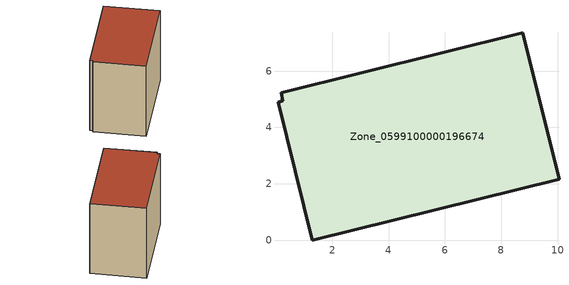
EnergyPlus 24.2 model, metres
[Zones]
Zone_0599100000196674
 floor ground (C_G): 0.25,4.94 0.19,5.23 8.76,7.36 10.05,2.17 1.29,0 0.07,4.89 z0
 wall outside (C_F): 1.29,0 10.05,2.17 8.76,7.36 0.19,5.23 0.25,4.94 0.07,4.89 1.29,0 z0:7.91
 roof outside (C_R): 0.25,4.94 0.07,4.89 1.29,0 10.05,2.17 8.76,7.36 0.19,5.23 z7.91
[BUILDING]
Pand.0599100000196674: North Axis=0; Terrain=City; Loads Convergence Tolerance Value=0.04; Temperature Convergence Tolerance Value=0.4; Solar Distribution=FullExterior; Maximum Number of Warmup Days=25; Minimum Number of Warmup Days=1
[Site:Location]
Rotterdam.The.Hague.AP_ZH_NLD Design_Conditions: Latitude=51.96; Longitude=4.45; Time Zone=1; Elevation=-4.5
[SITE:GROUNDTEMPERATURE:BUILDINGSURFACE]
18, 18, 18, 18, 18, 18, 18, 18, 18, 18, 18, 18
[MATERIAL] Thermal Absorptance=0.9; Solar Absorptance=0.7; Visible Absorptance=0.7
Name | Roughness | Thickness | Conductivity | Density | Specific Heat
G.TC.1975-1991 | MediumSmooth | 0.15 | 0.288461 | 540 | 1210
F.TC.1975-1991 | Rough | 0.3 | 0.230769 | 1920 | 840
R.TC.1975-1991 | MediumRough | 0.2 | 0.153846 | 1500 | 1000
[CONSTRUCTION]
C_G: G.TC.1975-1991
C_F: F.TC.1975-1991
C_R: R.TC.1975-1991
[ZONE]
Zone_0599100000196674: Type=1; Multiplier=1; Ceiling Height=Autocalculate; Volume=Autocalculate; Floor Area=autocalculate; Part of Total Floor Area=Yes
[ZONEINFILTRATION:DESIGNFLOWRATE]
Infil_Zone_0599100000196674: Zone or ZoneList or Space or SpaceList=Zone_0599100000196674; Schedule=AlwaysOn; Design Flow Rate Calculation Method=Flow/Area; Flow Rate per Floor Area=0.003; Constant Term Coefficient=1; Temperature Term Coefficient=0; Velocity Term Coefficient=0; Velocity Squared Term Coefficient=0
[HVACTEMPLATE:ZONE:IDEALLOADSAIRSYSTEM]
Zone_0599100000196674: Maximum Heating Supply Air Temperature=50; Minimum Cooling Supply Air Temperature=13; Maximum Heating Supply Air Humidity Ratio=0.0156; Minimum Cooling Supply Air Humidity Ratio=0.0077; Heating Limit=NoLimit; Cooling Limit=NoLimit; Dehumidification Control Type=ConstantSensibleHeatRatio; Cooling Sensible Heat Ratio=0.7; Dehumidification Setpoint=60; Humidification Control Type=None; Humidification Setpoint=30; Outdoor Air Method=None; Outdoor Air Flow Rate per Person=0.00944; Outdoor Air Flow Rate per Zone Floor Area=0; Outdoor Air Flow Rate per Zone=0; Demand Controlled Ventilation Type=None; Outdoor Air Economizer Type=NoEconomizer; Heat Recovery Type=None; Sensible Heat Recovery Effectiveness=0.7; Latent Heat Recovery Effectiveness=0.65
[ZONECONTROL:THERMOSTAT]
ThermostatControl_Zone_0599100000196674: Zone or ZoneList=Zone_0599100000196674; Control Type Schedule=DualSetpointControlType; Control 1=Thermostat_Zone_0599100000196674; Temperature Difference Between Cutout And Setpoint=0
[THERMOSTATSETPOINT:DUALSETPOINT]
Thermostat_Zone_0599100000196674: Heating Setpoint Temperature Schedule=HeatingSetpoint_Zone_0599100000196674; Cooling Setpoint Temperature Schedule=CoolingSetpoint_Zone_0599100000196674
[SCHEDULE:COMPACT]
HeatingSetpoint_Zone_0599100000196674: Through: 12/31, For: AllDays, Until: 24:00, 21
CoolingSetpoint_Zone_0599100000196674: Through: 12/31, For: AllDays, Until: 24:00, 24
DualSetpointControlType: Through: 12/31, For: AllDays, Until: 24:00, 4
AlwaysOn: Through: 12/31, For: AllDays, Until: 24:00, 1
